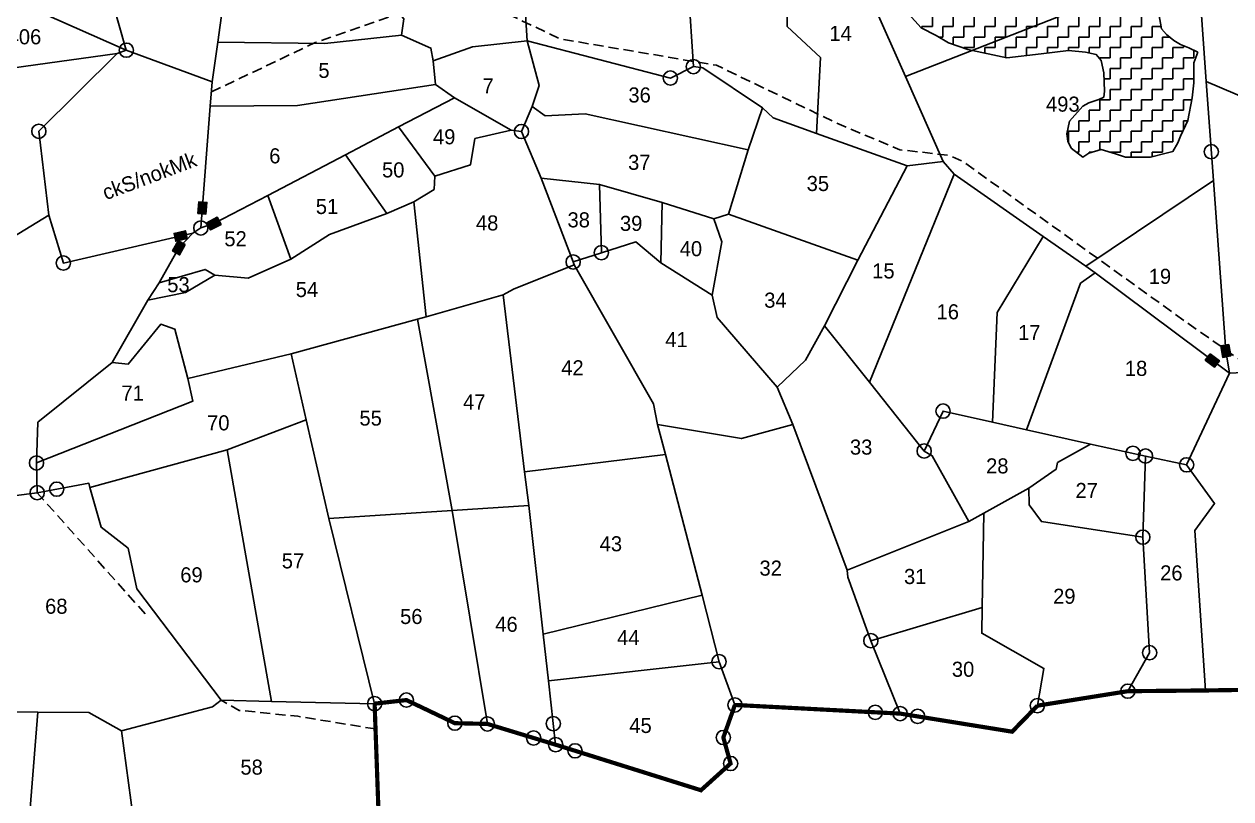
# Model space of a CAD drawing. Header units: metres. Extents: x 287585 to 289459, y 1999646 to 2003273.
# Drawn here: x 288528 to 289111, y 2001339 to 2001713 of the extents above; entities that cross this region are included whole.
import ezdxf
from ezdxf.enums import TextEntityAlignment as Align

# ---------------------------------------------------------------- set-up
doc = ezdxf.new("R2010")
doc.units = ezdxf.units.M
doc.header["$MEASUREMENT"] = 0
doc.linetypes.add('DASHED', pattern=[0.75, 0.5, -0.25])
for name, color, linetype in [('LINE_FOOTPATH', 1, 'DASHED'), ('POLY_HATCH', 12, 'Continuous'), ('POLY_PARCEL', 6, 'Continuous'), ('SYM_STONE', 1, 'Continuous'), ('TEXT_MAPIN', 7, 'Continuous'), ('TEXT_PARCEL', 7, 'Continuous'), ('V_BOUND_LINE', 7, 'Continuous')]:
    doc.layers.add(name, color=color, linetype=linetype)
doc.styles.add('TEXT_MAP', font='')
doc.styles.get('TEXT_MAP').set_extended_font_data('Kruti Dev 050')

# ---------------------------------------------------------------- blocks, each defined once
blk = doc.blocks.new('STONE')
blk.add_circle((0, 0), 0.851)
blk = doc.blocks.new('STONESQUAREFILLED')
blk.add_hatch(color=256).paths.add_polyline_path([(0.7, -0.48), (0.7, 0.48), (-0.7, 0.48), (-0.7, -0.48)])
blk.add_lwpolyline([(-0.7, 0.48), (0.7, 0.48), (0.7, -0.48), (-0.7, -0.48)], close=True)
blk = doc.blocks.new('9678')
at = {"layer": 'POLY_HATCH'}
h = blk.add_hatch(dxfattribs=at)
h.set_pattern_fill('ZIGZAG', color=256, scale=41.300323, style=0)
h.set_pattern_definition([(0, (287074.561, 1999435.934), (5.1625404, 5.1625404), [5.16254, -5.16254]), (90, (287079.7237, 1999435.934), (-5.1625404, 5.1625404), [5.16254, -5.16254])])
h.paths.add_polyline_path([(289093.89, 2001930.47), (289097.18, 2001937.05), (289099.65, 2001944.46), (289101.71, 2001949.8), (289102.53, 2001956.8), (289098.83, 2001958.03), (289091.01, 2001960.09), (289083.6, 2001965.03), (289078.66, 2001969.55), (289076.6, 2001974.9), (289075.78, 2001983.13), (289075.37, 2001997.11), (289076.19, 2002013.16), (289077.84, 2002026.73), (289081.13, 2002032.08), (289089.36, 2002035.37), (289093.48, 2002042.37), (289091, 2002046.28), (289086.88, 2002046.69), (289082.77, 2002049.98), (289079.06, 2002052.86), (289074.95, 2002058.21), (289072.06, 2002064.38), (289070.42, 2002068.5), (289068.36, 2002075.08), (289069.59, 2002079.19), (289071.24, 2002084.13), (289069.59, 2002085.77), (289062.18, 2002081.25), (289056.42, 2002077.96), (289049.84, 2002074.67), (289045.72, 2002070.55), (289040.32, 2002063.32), (289037.44, 2002056.32), (289037.03, 2002045.63), (289038.67, 2002039.05), (289040.73, 2002032.88), (289044.44, 2002027.94), (289048.14, 2002025.06), (289052.26, 2002021.77), (289055.96, 2002019.71), (289059.25, 2002016.42), (289060.9, 2002013.54), (289061.31, 2002007.78), (289061.72, 2001999.96), (289061.72, 2001995.07), (289056.37, 2001991.33), (289052.67, 2001989.27), (289043.61, 2001987.21), (289033.73, 2001983.1), (289024.27, 2001971.58), (289020.56, 2001967.88), (289006.98, 2001966.64), (289002.86, 2001969.52), (288997.1, 2001977.75), (288994.22, 2001980.22), (288988.04, 2001980.63), (288976.52, 2001977.75), (288970.75, 2001972.81), (288967.87, 2001963.35), (288965.81, 2001955.95), (288963.34, 2001953.89), (288960.46, 2001950.19), (288961.29, 2001943.6), (288966.23, 2001941.14), (288974.87, 2001937.84), (288981.87, 2001936.61), (288989.69, 2001936.2), (288998.33, 2001935.79), (289013.56, 2001931.26), (289018.5, 2001928.79), (289024.27, 2001927.15), (289026.74, 2001923.45), (289026.32, 2001916.04), (289021.38, 2001911.93), (289014.39, 2001908.64), (289006.98, 2001906.17), (289004.51, 2001900.41), (288998.74, 2001895.06), (288995.07, 2001889.84), (288989.31, 2001878.32), (288984.78, 2001874.2), (288985.19, 2001867.21), (288986.84, 2001859.81), (288989.31, 2001855.28), (288993.01, 2001851.58), (288998.36, 2001846.64), (289011.12, 2001843.35), (289027.18, 2001842.53), (289037.06, 2001842.94), (289048.58, 2001845), (289053.52, 2001843.76), (289055.99, 2001834.71), (289055.17, 2001830.6), (289046.93, 2001821.13), (289037.06, 2001809.62), (289031.29, 2001802.21), (289025.94, 2001793.98), (289023.47, 2001783.7), (289019.36, 2001772.18), (289011.12, 2001768.07), (288997.13, 2001765.19), (288989.31, 2001763.13), (288986.84, 2001756.13), (288984.37, 2001745.44), (288986.01, 2001736.39), (288990.54, 2001729.39), (288996.72, 2001722.4), (289004.12, 2001718.7), (289010.3, 2001715), (289019.77, 2001711.7), (289039.11, 2001707.59), (289055.99, 2001709.65), (289069.57, 2001711.29), (289077.81, 2001710.47), (289083.16, 2001709.24), (289085.63, 2001706.36), (289086.86, 2001700.19), (289087.27, 2001691.14), (289086.86, 2001688.26), (289084.39, 2001687.02), (289079.45, 2001685.38), (289076.57, 2001683.73), (289069.99, 2001676.33), (289068.75, 2001670.15), (289069.16, 2001666.45), (289070.81, 2001663.16), (289076.57, 2001658.64), (289079.45, 2001660.69), (289085.63, 2001662.34), (289092.63, 2001660.28), (289097.57, 2001658.64), (289109.91, 2001658.64), (289117.73, 2001660.69), (289121.03, 2001661.51), (289123.5, 2001665.63), (289124.73, 2001668.92), (289128.44, 2001676.74), (289130.5, 2001687.84), (289131.32, 2001695.25), (289131.32, 2001705.12), (289133.38, 2001710.47), (289128.9, 2001712.54), (289124.78, 2001714.18), (289121.49, 2001716.24), (289117.79, 2001719.12), (289115.32, 2001722), (289114.08, 2001729.4), (289113.67, 2001735.57), (289114.08, 2001742.57), (289114.9, 2001750.38), (289115.32, 2001759.85), (289118.61, 2001763.96), (289121.9, 2001769.72), (289123.96, 2001774.24), (289122.73, 2001777.12), (289117.37, 2001776.71), (289112.02, 2001776.71), (289105.03, 2001776.71), (289100.09, 2001777.95), (289095.56, 2001778.77), (289092.68, 2001782.88), (289090.21, 2001788.23), (289088.97, 2001796.46), (289090.62, 2001803.04), (289093.5, 2001810.03), (289094.73, 2001815.38), (289095.97, 2001819.5), (289095.97, 2001825.26), (289095.15, 2001829.78), (289095.15, 2001833.9), (289095.97, 2001839.66), (289097.2, 2001845), (289099.65, 2001852.72), (289100.89, 2001863), (289104.18, 2001867.11), (289102.53, 2001874.11), (289095.88, 2001875.22), (289091.01, 2001883.98), (289088.54, 2001890.15), (289086.89, 2001893.86), (289086.48, 2001901.26), (289086.89, 2001910.31), (289088.13, 2001918.54), (289090.19, 2001924.3)])
at = {"layer": 'LINE_FOOTPATH', "ltscale": 10, "flags": 128}
for points in [[(288759.07, 2001745.18), (288818.68, 2001716.96), (288895.78, 2001703.97), (288956.29, 2001674.85), (288986.32, 2001662.3), (289010.79, 2001659.51), (289017.51, 2001656.38), (289129.12, 2001576.19), (289154.67, 2001558.27), (289205.77, 2001566.78), (289241.63, 2001568.37)], [(288646.43, 2001690.8), (288697.66, 2001715.16), (288739.11, 2001729.51)], [(288560.47, 2001493.1), (288613.95, 2001433.14)], [(288727.46, 2001376.54), (288689.09, 2001382.79), (288660.13, 2001385.73), (288651.31, 2001390.67)]]:
    blk.add_lwpolyline(points, dxfattribs=at)
at = {"layer": 'POLY_HATCH'}
for points in [[(289133.38, 2001710.47), (289131.32, 2001705.12), (289131.32, 2001695.25), (289130.5, 2001687.84), (289128.44, 2001676.74), (289124.73, 2001668.92), (289123.5, 2001665.63), (289121.03, 2001661.51), (289117.73, 2001660.69), (289109.91, 2001658.64), (289097.57, 2001658.64), (289092.63, 2001660.28), (289085.63, 2001662.34), (289079.45, 2001660.69), (289076.57, 2001658.64), (289070.81, 2001663.16), (289069.16, 2001666.45), (289068.75, 2001670.15), (289069.99, 2001676.33), (289076.57, 2001683.73), (289079.45, 2001685.38), (289084.39, 2001687.02), (289086.86, 2001688.26), (289087.27, 2001691.14), (289086.86, 2001700.19), (289085.63, 2001706.36), (289083.16, 2001709.24), (289077.81, 2001710.47), (289069.57, 2001711.29), (289055.99, 2001709.65), (289039.11, 2001707.59), (289019.77, 2001711.7), (289010.3, 2001715), (289004.12, 2001718.7), (288996.72, 2001722.4), (288990.54, 2001729.39)], [(289114.08, 2001729.4), (289115.32, 2001722), (289117.79, 2001719.12), (289121.49, 2001716.24), (289124.78, 2001714.18), (289128.9, 2001712.54), (289133.38, 2001710.47)]]:
    blk.add_lwpolyline(points, dxfattribs=at)
at = {"layer": 'POLY_PARCEL'}
for points in [[(288880.96, 2001779.61), (288892.05, 2001780.28), (288892.05, 2001748.71), (288881.97, 2001740.65), (288884.36, 2001703.33)], [(288916.25, 2001784.31), (288919.61, 2001764.5), (288931.04, 2001746.7), (288930.7, 2001723.18), (288947.17, 2001707.73), (288945.19, 2001670.29)], [(288989.07, 2001698.42), (288955.77, 2001773.28), (288939.42, 2001779.03)], [(288604.46, 2001711.43), (288588.9, 2001766.01)], [(289137.43, 2001695.94), (289132.63, 2001763.77)], [(288802.25, 2001716), (288799.9, 2001755.1)], [(288989.07, 2001698.42), (289070.3, 2001730.14), (289063.6, 2001744.84)], [(288604.46, 2001711.43), (288544.54, 2001738.07)], [(288729.6, 2001740.65), (288741.36, 2001726.88), (288740.35, 2001718.82)], [(288649.61, 2001715.32), (288651.98, 2001732.11)], [(288646.85, 2001695.75), (288649.61, 2001715.32)], [(288649.61, 2001715.32), (288702.38, 2001714.79), (288740.35, 2001718.82)], [(288740.35, 2001718.82), (288754.8, 2001712.44), (288755.99, 2001706.09)], [(288802.25, 2001716), (288775.35, 2001713.1), (288755.99, 2001706.09)], [(288804.83, 2001683.66), (288808.17, 2001694.01), (288802.25, 2001716)], [(288884.36, 2001703.33), (288873.01, 2001697.66), (288802.25, 2001716)], [(288513.18, 2001697.74), (288599.96, 2001709.75)], [(288566.21, 2001630.06), (288561.26, 2001671.42), (288599.96, 2001709.75)], [(288599.96, 2001709.75), (288604.46, 2001711.43)], [(288646.85, 2001695.75), (288604.46, 2001711.43)], [(288755.99, 2001706.09), (288757, 2001694.42)], [(288918.41, 2001682.98), (288889.03, 2001702.66), (288884.36, 2001703.33)], [(288645.85, 2001683.74), (288646.85, 2001695.75)], [(289007.69, 2001656.54), (288989.07, 2001698.42)], [(289137.43, 2001695.94), (289273.2, 2001638.19)], [(289141.02, 2001647.08), (289137.43, 2001695.94)], [(288757, 2001694.42), (288688.9, 2001684.08), (288645.85, 2001683.74)], [(288757, 2001694.42), (288766.44, 2001687.96)], [(288641.26, 2001623.73), (288645.85, 2001683.74)], [(288738.84, 2001673.57), (288766.44, 2001687.96)], [(288766.44, 2001687.96), (288794.48, 2001671.94)], [(288799.49, 2001671.28), (288804.83, 2001683.66)], [(288804.83, 2001683.66), (288811.18, 2001678.99), (288830.87, 2001679.99), (288911.31, 2001662.31)], [(288911.31, 2001662.31), (288918.41, 2001682.98)], [(288945.19, 2001670.29), (288923.75, 2001677.98), (288918.41, 2001682.98)], [(288712.67, 2001659.87), (288738.84, 2001673.57)], [(288738.84, 2001673.57), (288756.78, 2001649.19)], [(288756.78, 2001649.19), (288774.36, 2001654.92), (288776.51, 2001667.83), (288794.48, 2001671.94)], [(288794.48, 2001671.94), (288799.49, 2001671.28)], [(288799.49, 2001671.28), (288809.17, 2001648.26)], [(288989.84, 2001654.29), (288945.19, 2001670.29)], [(288674.27, 2001639.78), (288712.67, 2001659.87)], [(288733.1, 2001630.9), (288712.67, 2001659.87)], [(288901.71, 2001630.53), (288911.31, 2001662.31)], [(288965.46, 2001607.84), (288989.84, 2001654.29)], [(289007.69, 2001656.54), (288989.84, 2001654.29)], [(289013.03, 2001650.2), (289007.69, 2001656.54)], [(288746.37, 2001636.64), (288756.42, 2001642.73), (288756.78, 2001649.19)], [(288809.17, 2001648.26), (288837.95, 2001645.2)], [(288809.17, 2001648.26), (288825, 2001606.92)], [(288971.2, 2001547.69), (289013.03, 2001650.2)], [(289056.98, 2001619.56), (289013.03, 2001650.2)], [(288838.95, 2001611.51), (288837.95, 2001645.2)], [(288837.95, 2001645.2), (288868.99, 2001636.2)], [(289078.12, 2001604.83), (289141.02, 2001647.08)], [(289149.03, 2001552.01), (289147.1, 2001563.06), (289141.02, 2001647.08)], [(288641.26, 2001623.73), (288647.72, 2001625.88), (288674.27, 2001639.78)], [(288685.74, 2001608.31), (288674.27, 2001639.78)], [(288733.1, 2001630.9), (288746.37, 2001636.64)], [(288746.37, 2001636.64), (288752.48, 2001579.89)], [(288868.33, 2001606.51), (288868.99, 2001636.2)], [(288868.99, 2001636.2), (288894.36, 2001628.19)], [(288522.4, 2001603.32), (288566.21, 2001630.06)], [(288566.21, 2001630.06), (288573.38, 2001606.4), (288637.24, 2001621.1)], [(288685.74, 2001608.31), (288704.76, 2001620.5), (288733.1, 2001630.9)], [(288894.36, 2001628.19), (288901.71, 2001630.53)], [(288901.71, 2001630.53), (288965.46, 2001607.84)], [(288894.36, 2001628.19), (288898.37, 2001616.85), (288893.69, 2001590.49)], [(288637.24, 2001621.1), (288630.43, 2001613.93), (288620.74, 2001596.72)], [(288637.24, 2001621.1), (288641.26, 2001623.73)], [(289032, 2001527.87), (289034.29, 2001582.05), (289056.98, 2001619.56)], [(289078.12, 2001604.83), (289056.98, 2001619.56)], [(288838.95, 2001611.51), (288855.98, 2001616.85), (288868.33, 2001606.51)], [(288648.07, 2001600.43), (288664.58, 2001598.99), (288685.74, 2001608.31)], [(288825, 2001606.92), (288838.95, 2001611.51)], [(288825, 2001606.92), (288825.52, 2001605.56)], [(288868.33, 2001606.51), (288893.69, 2001590.49)], [(288949.1, 2001575.48), (288965.46, 2001607.84)], [(288648.07, 2001600.43), (288633.72, 2001591.82), (288615, 2001588.11)], [(288620.74, 2001596.72), (288643.41, 2001603.29), (288648.07, 2001600.43)], [(288790.51, 2001590.64), (288795.53, 2001593.51), (288825.52, 2001605.56)], [(288825.52, 2001605.56), (288864.64, 2001537.02), (288866.64, 2001526.68)], [(289082.6, 2001601.5), (289075.35, 2001596.4), (289048.77, 2001524.1)], [(289082.6, 2001601.5), (289078.12, 2001604.83)], [(289149.03, 2001552.01), (289082.6, 2001601.5)], [(288620.74, 2001596.72), (288615, 2001588.11)], [(288752.48, 2001579.89), (288790.51, 2001590.64)], [(288800.93, 2001503.35), (288790.51, 2001590.64)], [(288893.69, 2001590.49), (288896.03, 2001579.49), (288925.74, 2001545.13)], [(288615, 2001588.11), (288597.42, 2001557.28)], [(288685.75, 2001561.6), (288748.21, 2001578.71)], [(288748.21, 2001578.71), (288752.48, 2001579.89)], [(288748.21, 2001578.71), (288765.22, 2001484.38)], [(288634.81, 2001549.41), (288628.35, 2001573.79), (288621.54, 2001576.3), (288605.39, 2001556.58), (288597.42, 2001557.28)], [(288925.74, 2001545.13), (288939.76, 2001558.47), (288949.1, 2001575.48)], [(288949.1, 2001575.48), (288971.2, 2001547.69)], [(288685.75, 2001561.6), (288634.81, 2001549.41)], [(288693.29, 2001528.97), (288685.75, 2001561.6)], [(288597.42, 2001557.28), (288560.83, 2001527.88), (288560.11, 2001507.8)], [(289149.03, 2001552.01), (289179.15, 2001553.52)], [(288560.11, 2001507.8), (288637.32, 2001538.29), (288634.81, 2001549.41)], [(288971.2, 2001547.69), (288998.24, 2001513.67)], [(289127.77, 2001506.83), (289149.03, 2001552.01)], [(288933.41, 2001526.78), (288925.74, 2001545.13)], [(288654.18, 2001514.27), (288693.29, 2001528.97)], [(288693.29, 2001528.97), (288704.42, 2001480.4)], [(288998.24, 2001513.67), (289007.59, 2001533.35), (289032, 2001527.87)], [(288866.64, 2001526.68), (288908.05, 2001519.77), (288933.41, 2001526.78)], [(288866.64, 2001526.68), (288870.52, 2001511.89)], [(288933.41, 2001526.78), (288960.19, 2001454.96)], [(289032, 2001527.87), (289048.77, 2001524.1)], [(289048.77, 2001524.1), (289080.35, 2001517)], [(289049.98, 2001495.32), (289063.33, 2001504.66), (289064, 2001508), (289080.35, 2001517)], [(289080.35, 2001517), (289107.51, 2001511.18)], [(288586.38, 2001495.63), (288654.18, 2001514.27)], [(288654.18, 2001514.27), (288676.04, 2001390.13)], [(288800.93, 2001503.35), (288870.52, 2001511.89)], [(288870.52, 2001511.89), (288888.67, 2001442.61)], [(288998.24, 2001513.67), (289002.25, 2001511.33), (289020.27, 2001478.97)], [(289106.19, 2001471.18), (289107.51, 2001511.18)], [(289107.51, 2001511.18), (289127.77, 2001506.83)], [(288560.11, 2001507.8), (288560.47, 2001493.1)], [(289137.13, 2001395.54), (289131.91, 2001474.53), (289141.58, 2001487.78), (289127.77, 2001506.83)], [(288803.08, 2001486.86), (288800.93, 2001503.35)], [(288560.47, 2001493.1), (288538.23, 2001490.23), (288538.59, 2001481.63), (288523.16, 2001480.19)], [(288560.47, 2001493.1), (288586.02, 2001497.78), (288586.38, 2001495.63)], [(288586.38, 2001495.63), (288592.12, 2001476.07), (288605.39, 2001465.68), (288609.7, 2001445.6), (288651.31, 2001390.67)], [(289027.68, 2001483.05), (289049.98, 2001495.32)], [(289049.98, 2001495.32), (289050.11, 2001487.19), (289056.12, 2001478.85), (289106.19, 2001471.18)], [(288704.42, 2001480.4), (288765.22, 2001484.38)], [(288765.22, 2001484.38), (288803.08, 2001486.86)], [(288765.22, 2001484.38), (288782.67, 2001379.03)], [(288803.08, 2001486.86), (288810.22, 2001423.37)], [(289020.27, 2001478.97), (289027.68, 2001483.05)], [(289026.88, 2001436.43), (289027.68, 2001483.05)], [(288523.16, 2001480.19), (288524.24, 2001385.3), (288560.84, 2001384.88)], [(288704.42, 2001480.4), (288727.01, 2001389.02)], [(288960.19, 2001454.96), (289020.27, 2001478.97)], [(289098.76, 2001395.17), (289109.52, 2001414.14), (289106.19, 2001471.18)], [(288960.19, 2001454.96), (288960.57, 2001451.44), (288971.92, 2001420.09)], [(288888.67, 2001442.61), (288810.22, 2001423.37)], [(288888.67, 2001442.61), (288897.04, 2001409.73)], [(288971.92, 2001420.09), (289026.88, 2001436.43)], [(289054.16, 2001388.04), (289057.37, 2001406.41), (289026.66, 2001423.76), (289026.88, 2001436.43)], [(288810.22, 2001423.37), (288812.81, 2001400.35)], [(288971.92, 2001420.09), (288986.43, 2001384.12)], [(288897.04, 2001409.73), (288812.81, 2001400.35)], [(288897.04, 2001409.73), (288904.85, 2001388.39)], [(288812.81, 2001400.35), (288816.36, 2001368.78)], [(288602.09, 2001375.62), (288647.01, 2001387.44), (288651.31, 2001390.67)], [(288651.31, 2001390.67), (288676.04, 2001390.13)], [(288676.04, 2001390.13), (288727.01, 2001389.02)], [(288560.84, 2001384.88), (288554.17, 2001302.44)], [(288560.84, 2001384.88), (288585.95, 2001384.59), (288602.09, 2001375.62)], [(288602.09, 2001375.62), (288608.91, 2001324.35)]]:
    blk.add_lwpolyline(points, dxfattribs=at)
at = {"layer": 'V_BOUND_LINE', "const_width": 2.07}
for points in [[(288782.67, 2001379.03), (288766.62, 2001379.39), (288742.71, 2001390.8), (288727.01, 2001389.02)], [(289098.76, 2001395.17), (289054.16, 2001388.04)], [(289137.13, 2001395.54), (289098.76, 2001395.17)], [(289186.01, 2001396.26), (289137.13, 2001395.54)], [(288727.01, 2001389.02), (288729.15, 2001329.46)], [(288904.85, 2001388.39), (288899.14, 2001372.34), (288902.7, 2001359.5), (288888.08, 2001346.31), (288816.36, 2001368.78)], [(288986.43, 2001384.12), (288904.85, 2001388.39)], [(289054.16, 2001388.04), (289041.67, 2001375.2), (288986.43, 2001384.12)], [(288816.36, 2001368.78), (288782.67, 2001379.03)]]:
    blk.add_lwpolyline(points, dxfattribs=at)
at = {"layer": 'SYM_STONE', "xscale": 4.130032322857219, "yscale": 4.130032322857219, "zscale": 4.130032322857219}
for p in [(288604.46, 2001711.43), (288884.36, 2001703.33), (288873.01, 2001697.66), (288561.26, 2001671.42), (288799.49, 2001671.28), (289139.97, 2001661.33), (288641.26, 2001623.73), (288838.95, 2001611.51), (288573.38, 2001606.4), (288825, 2001606.92), (289007.59, 2001533.35), (288998.24, 2001513.67), (288560.11, 2001507.8), (289101.3, 2001512.51), (289107.51, 2001511.18), (289127.77, 2001506.83), (288560.47, 2001493.1), (288570.11, 2001494.86), (289106.19, 2001471.18), (288971.92, 2001420.09), (289109.52, 2001414.14), (288897.04, 2001409.73), (289098.76, 2001395.17), (288727.01, 2001389.02), (288742.71, 2001390.8), (288904.85, 2001388.39), (288974.11, 2001384.76), (288986.43, 2001384.12), (288995.04, 2001382.73), (289054.16, 2001388.04), (288766.62, 2001379.39), (288782.67, 2001379.03), (288815.19, 2001379.17), (288805.47, 2001372.09), (288899.14, 2001372.34), (288816.36, 2001368.78), (288825.95, 2001365.77), (288902.7, 2001359.5)]:
    blk.add_blockref('STONE', p, dxfattribs=at)
at = {"layer": 'SYM_STONE'}
for p, xscale, yscale, zscale, rotation in [((288642.01, 2001633.61), 4.130032322857219, 4.130032322857219, 4.130032322857219, 85.62889863107083), ((288647.72, 2001625.88), 4.130032322857219, 4.130032322857219, 4.130032322857219, 27.62384487827437), ((288631.27, 2001619.73), 4.130032322857218, 4.130032322857218, 4.130032322857218, 192.9638159354926), ((288630.43, 2001613.93), 4.130032322857219, 4.130032322857219, 4.130032322857219, 240.6279815155889), ((289147.1, 2001563.06), 4.130032322857219, 4.130032322857219, 4.130032322857219, 279.9314041114071), ((289140.49, 2001558.37), 4.130032322857219, 4.130032322857219, 4.130032322857219, 323.3185801965355)]:
    blk.add_blockref('STONESQUAREFILLED', p, dxfattribs=dict(at, xscale=xscale, yscale=yscale, zscale=zscale, rotation=rotation))
at = {"layer": 'TEXT_MAPIN', "style": 'TEXT_MAP'}
blk.add_text('ckS/nokMk', height=7.434, rotation=20.6479, dxfattribs=at).set_placement((288594.39, 2001637.33))
at = {"layer": 'TEXT_PARCEL', "style": 'TEXT_MAP'}
for s, height, p in [('406', 7.434, (288554.19, 2001718.03)), ('14', 7.434, (288957, 2001719.71)), ('5', 7.43, (288702.02, 2001701.39)), ('7', 7.43, (288783.01, 2001693.78)), ('36', 7.434, (288857.8, 2001689.33)), ('493', 7.434, (289066.69, 2001684.8)), ('49', 7.434, (288761.35, 2001668.69)), ('6', 7.43, (288677.77, 2001659.3)), ('37', 7.434, (288857.65, 2001656.1)), ('50', 7.434, (288736.2, 2001652.37)), ('35', 7.434, (288945.79, 2001645.65)), ('51', 7.434, (288703.51, 2001634.26)), ('38', 7.434, (288827.75, 2001627.72)), ('48', 7.434, (288782.56, 2001626.2)), ('39', 7.434, (288853.64, 2001625.98)), ('52', 7.434, (288658.37, 2001618.39)), ('40', 7.434, (288883.13, 2001613.49)), ('15', 7.434, (288978.14, 2001602.46)), ('19', 7.434, (289114.62, 2001599.85)), ('53', 7.434, (288630.19, 2001595.75)), ('54', 7.434, (288693.61, 2001593.3)), ('34', 7.434, (288924.84, 2001588.09)), ('16', 7.434, (289009.91, 2001582.36)), ('41', 7.434, (288876.02, 2001568.62)), ('17', 7.434, (289050.15, 2001572.13)), ('42', 7.434, (288824.65, 2001554.78)), ('18', 7.434, (289102.84, 2001554.46)), ('71', 7.434, (288607.58, 2001542.27)), ('47', 7.434, (288776.2, 2001537.85)), ('70', 7.434, (288649.85, 2001527.57)), ('55', 7.434, (288725.05, 2001529.87)), ('33', 7.434, (288967.15, 2001515.6)), ('28', 7.434, (289034.35, 2001506.33)), ('27', 7.434, (289078.47, 2001494.24)), ('43', 7.434, (288843.63, 2001467.91)), ('57', 7.434, (288686.72, 2001459.43)), ('32', 7.434, (288922.51, 2001455.9)), ('26', 7.434, (289120.26, 2001453.54)), ('69', 7.434, (288636.62, 2001452.59)), ('31', 7.434, (288993.84, 2001451.77)), ('29', 7.434, (289067.43, 2001442.02)), ('68', 7.434, (288569.9, 2001437.09)), ('56', 7.434, (288745.13, 2001432.04)), ('46', 7.434, (288792.1, 2001428.19)), ('44', 7.434, (288852.22, 2001421.61)), ('30', 7.434, (289017.45, 2001406.01)), ('45', 7.434, (288858.26, 2001378.22)), ('58', 7.434, (288666.3, 2001357.72))]:
    blk.add_text(s, height=height, dxfattribs=at).set_placement(p, align=Align.MIDDLE)
blk = doc.blocks.new('3147')
at = {"xscale": 0.9782491687043918, "yscale": 0.9782491687043918, "zscale": 0.9782491687043918}
blk.add_blockref('9678', (6250.14, 43527.99), dxfattribs=at)

msp = doc.modelspace()

# ---------------------------------------------------------------- block references
msp.add_blockref('3147', (0, 0))

doc.saveas('drawing.dxf')
